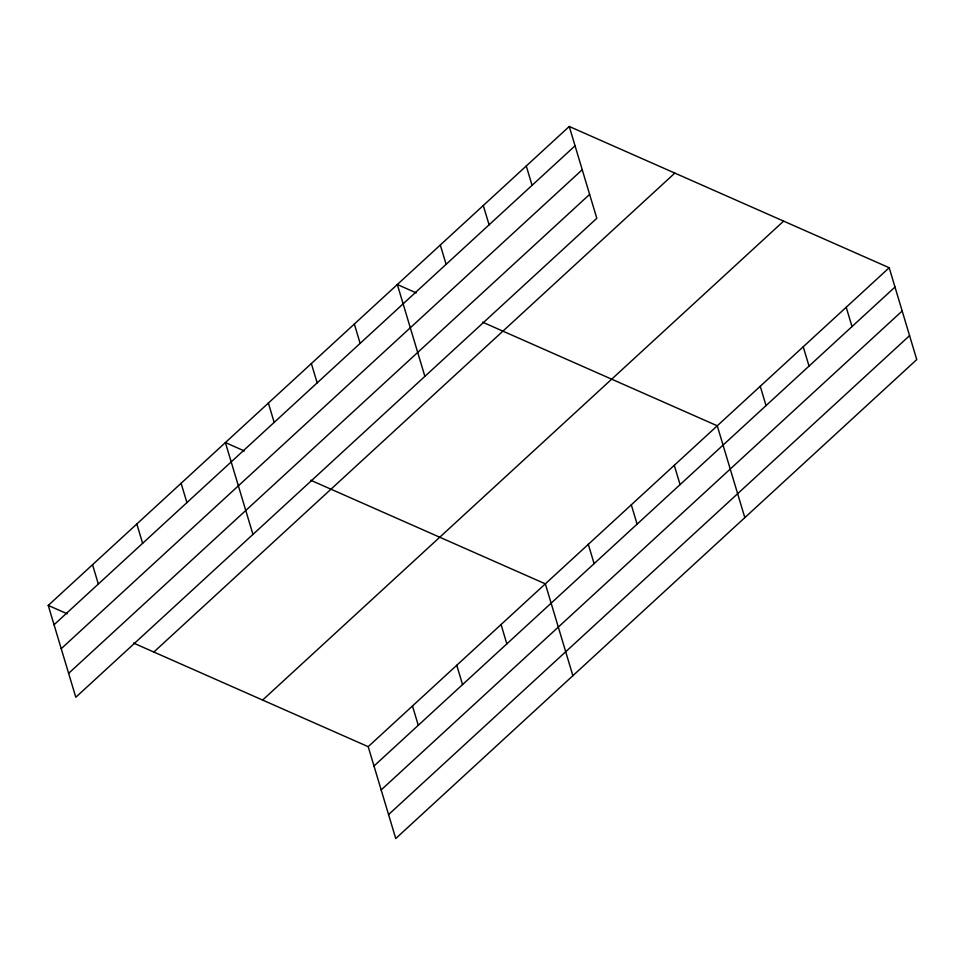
<?xml version="1.0" encoding="UTF-8"?>
<svg xmlns="http://www.w3.org/2000/svg" width="965" height="965" viewBox="0 0 965 965"><rect width="100%" height="100%" fill="white"/><g stroke="black" fill="none" stroke-linecap="round" stroke-linejoin="round"><path stroke-width="1.45" d="M569.254 126.475L596.804 218.319L75.801 697.261L48.25 605.417L569.254 126.475L889.199 267.739L916.75 359.583L395.746 838.525L368.196 746.681L133.532 643.064M54.052 624.741L575.056 145.799M61.229 648.673L582.233 169.731M68.624 673.329L589.627 194.387M153.833 652.038L674.837 173.097M262.613 700.059L783.616 221.13M368.196 746.681L889.199 267.739M373.986 766.005L894.989 287.063M381.163 789.937L902.178 310.995M388.569 814.593L909.573 335.651M416.277 292.89L397.327 284.53L424.877 376.362M482.596 322.177L717.26 425.794L744.823 517.638M244.338 450.945L225.388 442.573L252.951 534.417M310.67 480.232L545.334 583.849L572.884 675.681M48.25 605.417L67.2 613.788M846.208 307.256L852.011 326.58M803.23 346.773L809.032 366.097M760.251 386.277L766.041 405.602M674.282 465.311L680.084 484.635M631.303 504.816L637.093 524.14M526.275 165.992L532.065 185.316M588.312 544.332L594.114 563.656M483.284 205.497L489.086 224.821M440.305 245.014L446.107 264.338M501.052 624.548L506.842 643.872M354.336 324.035L360.138 343.359M456.759 665.259L462.561 684.583M311.357 363.552L317.159 382.876M412.477 705.97L418.279 725.294M268.379 403.068L274.169 422.393M181.106 483.284L186.908 502.608M136.825 523.995L142.615 543.319M92.531 564.706L98.334 584.03"/></g></svg>
